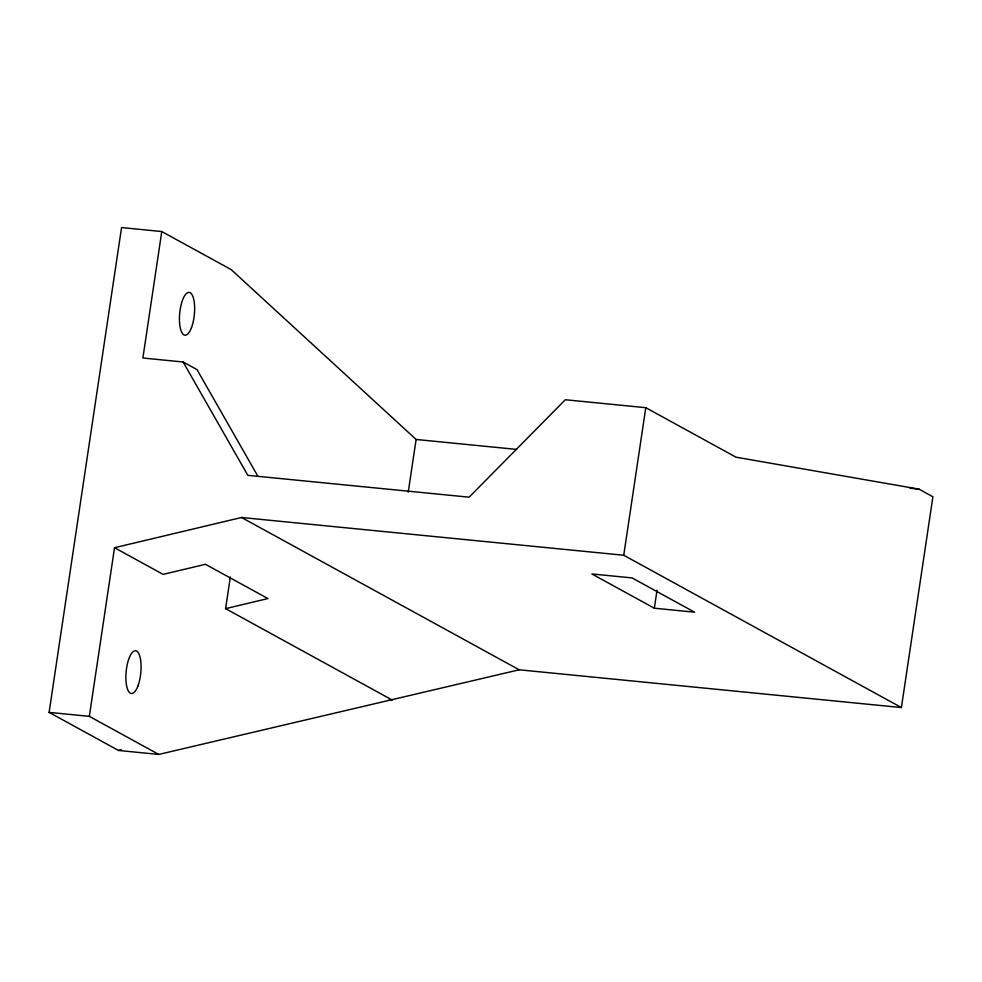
<?xml version="1.0" encoding="UTF-8"?>
<svg xmlns="http://www.w3.org/2000/svg" width="982" height="982" viewBox="0 0 982 982"><rect width="100%" height="100%" fill="white"/><g stroke="black" fill="none" stroke-linecap="round" stroke-linejoin="round"><path stroke-width="1.47" d="M161.785 231.543L142.881 358.013L183.118 361.99L247.832 475.337L469.114 497.187L565.325 399.748L645.788 407.69L736.034 457.195L919.017 489.146L932.9 496.769L901.402 707.556L519.196 669.798L158.753 754.434L118.515 750.457L49.1 712.38L121.559 227.566L161.785 231.543L231.2 269.62L416.11 439.47L516.557 449.4M158.753 754.434L89.337 716.357L114.538 547.723L241.535 517.489L623.742 555.247L901.402 707.556M389.216 699.736L392.199 700.031L225.602 608.644L230.328 577.035M408.242 492.166L416.11 439.47M623.742 555.247L645.788 407.69M654.343 608.214L591.864 573.954L632.101 577.919L694.569 612.191L654.343 608.214L657.032 590.157M225.602 608.644L267.926 598.566L205.459 564.306L163.122 574.384L114.538 547.723M118.515 750.457L121.486 749.769M910.081 488.263L919.017 489.146M49.1 712.38L89.337 716.357M183.118 361.99L197.001 369.6L257.947 476.356M241.535 517.489L519.196 669.798M191.478 327.657A21.518 7.365 -84.4 0 0 190.201 292.734A21.518 7.365 -84.4 0 0 179.46 321.053A21.518 7.365 -84.4 0 0 191.478 327.657M137.922 686.001A21.518 7.365 -84.4 0 0 136.645 651.078A21.518 7.365 -84.4 0 0 125.905 679.397A21.518 7.365 -84.4 0 0 137.922 686.001"/></g></svg>
